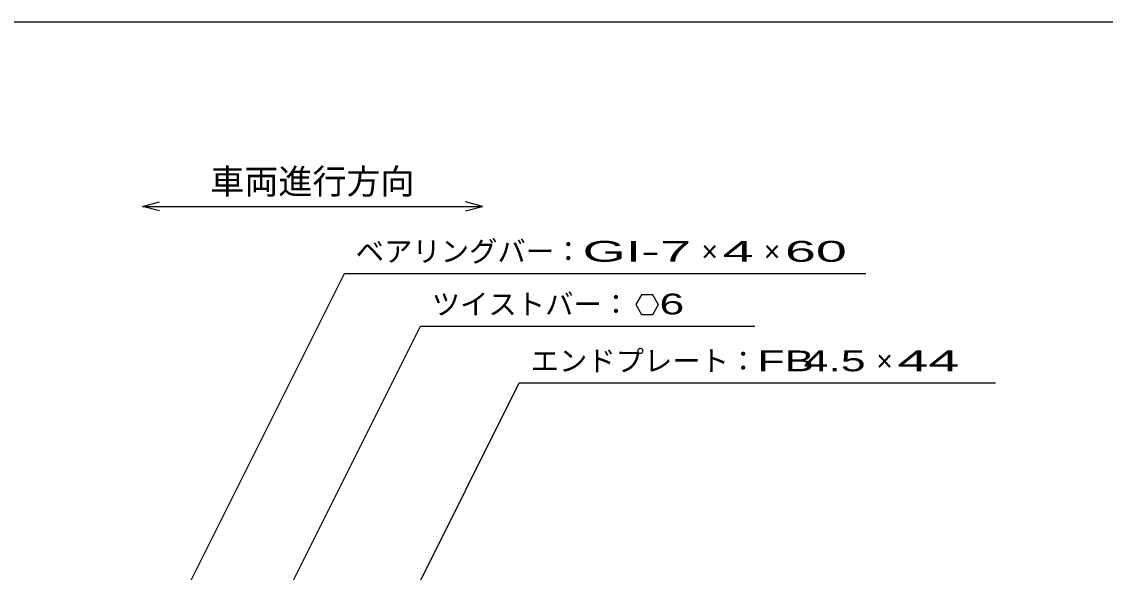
# Model space of a CAD drawing. Units: millimetres, scale not verified. Extents: x -1456 to 1385, y -1026 to 843.
# Drawn here: x -993 to -228, y 454 to 843 of the extents above; entities that cross this region are included whole.
import ezdxf
from ezdxf.enums import TextEntityAlignment as Align

# ---------------------------------------------------------------- set-up
doc = ezdxf.new("R2010")
doc.units = ezdxf.units.MM
doc.header["$LTSCALE"] = 8
doc.layers.add('0_2', color=150, linetype='Continuous', lineweight=25)
doc.layers.add('22', color=4, linetype='Continuous', lineweight=25)
doc.styles.add('ベクトル', font='')
doc.styles.get('ベクトル').set_extended_font_data('ベクトル')

msp = doc.modelspace()

# ---------------------------------------------------------------- linework, layer by layer
at = {"layer": '0_2'}
msp.add_line((-1383.2, 842.8), (1384.8, 842.8), dxfattribs=at)
at = {"layer": '22'}
for p, q in [((-908, 712.5), (-896, 715.7)), ((-896, 709.3), (-908, 712.5)), ((-908, 712.5), (-668, 712.5)), ((-668, 712.5), (-680, 715.7)), ((-680, 709.3), (-668, 712.5)), ((-910.4, 375.25), (-765.4, 665.25)), ((-765.4, 665.25), (-397.4, 665.25)), ((-555.774, 650.212), (-559.774, 643.283)), ((-547.774, 650.212), (-555.774, 650.212)), ((-543.775, 643.2), (-547.774, 650.212)), ((-559.774, 643.283), (-555.774, 636.355)), ((-547.774, 636.355), (-543.774, 643.283)), ((-555.774, 636.355), (-547.774, 636.355)), ((-825.65, 400.25), (-711.775, 628)), ((-711.775, 628), (-475.775, 628)), ((-719.75, 432.5), (-642, 588)), ((-642, 588), (-306, 588))]:
    msp.add_line(p, q, dxfattribs=at)

# ---------------------------------------------------------------- texts
at = {"layer": '22', "color": 2, "style": 'ベクトル'}
for s, height, p in [('車両進行方向', 17.6, (-860, 730.1)), ('ベアリングバー：', 14.66, (-757.4, 680.85)), ('×', 14.66, (-513.4, 680.85)), ('×', 14.66, (-469.4, 680.85)), ('ツイストバー：', 14.66, (-703.775, 643.6)), ('エンドプレート：', 14.66, (-634, 603.6)), ('×', 14.66, (-390, 603.6))]:
    msp.add_text(s, height=height, dxfattribs=at).set_placement(p, align=Align.MIDDLE_LEFT)
for s, width, p in [('GI-', 2, (-597.4, 680.85)), (' 60 ', 2, (-465.4, 680.85)), (' 7 ', 2, (-553.4, 680.85)), (' 4 ', 2, (-509.4, 680.85)), (' 6', 1.6, (-551.774, 643.683)), ('FB', 1.6, (-474, 603.6)), (' 4.5 ', 1.6, (-450, 603.6)), (' 44 ', 2, (-386, 603.6))]:
    msp.add_text(s, height=14.66, dxfattribs=dict(at, width=width)).set_placement(p, align=Align.MIDDLE_LEFT)

doc.saveas('drawing.dxf')
